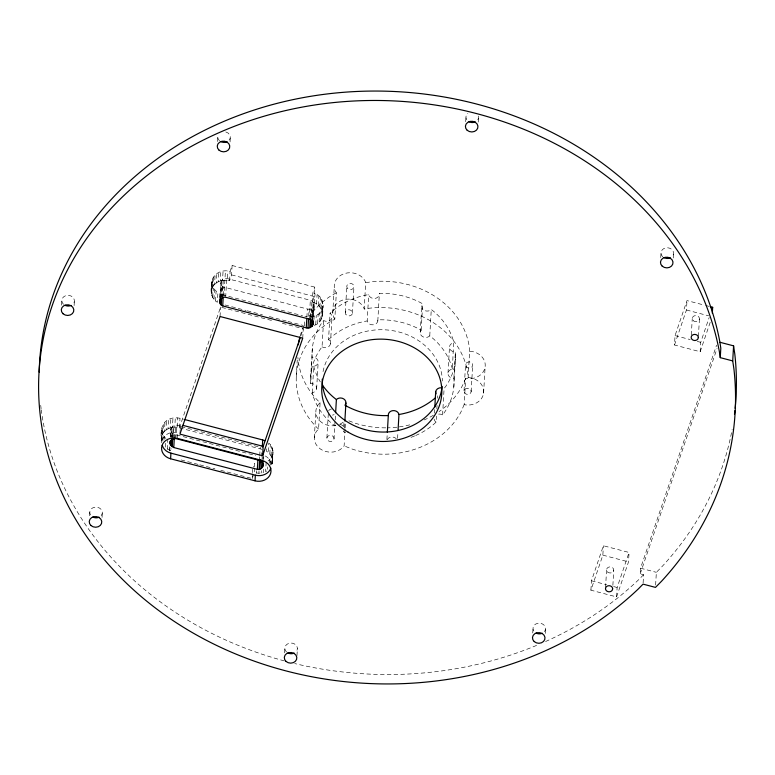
<?xml version="1.0" encoding="UTF-8"?>
<svg xmlns="http://www.w3.org/2000/svg" width="775" height="775" viewBox="0 0 775 775"><rect width="100%" height="100%" fill="white"/><g stroke="black" fill="none" stroke-linecap="round" stroke-linejoin="round"><path stroke-width="0.58" stroke-dasharray="3.88 2.91" d="M180.129 426.347C173.949 421.474 166.073 431.888 174.53 434.358L255.779 455.564M314.166 304.129C314.64 307.733 310.475 309.971 307.346 309.022L223.81 287.089C218.24 285.152 221.456 277.208 226.755 278.457L310.329 300.274C318.128 302.676 312.025 313.148 313.362 318.573M61.545 305.195L61.816 300.497M74.1 305.602L74.371 300.894M89.571 515.801L89.774 512.275M102.058 517.39L102.329 512.682M161.762 442.757C160.677 435.395 159.931 425.552 166.664 420.573C171.546 417.018 178.027 417.289 183.501 419.217M161.258 440.772L161.956 427.345M161.142 438.757L162.072 434.833L162.614 425.417M161.898 440.403L162.304 433.341L161.684 429.34M162.072 434.833L163.099 433.022L163.641 423.615M162.847 441.111L163.186 435.23L162.304 433.341M163.099 433.022L164.455 431.394L164.998 421.988M164.281 439.328L164.416 436.974L163.186 435.23M164.455 431.394L166.121 429.98L166.664 420.573M165.685 443.232L165.414 447.94L171.498 451.06L171.633 448.715M166.121 429.98L168.03 428.827L168.572 419.411M167.235 449.258L167.778 439.851M168.03 428.827L170.151 427.965L170.694 418.548M169.279 450.314L169.483 446.778M170.267 437.371L170.742 428.992M170.51 436.654L170.994 428.265M169.851 451.021L170.054 447.485M170.926 436.742L171.207 431.946M171.197 438.96L171.885 426.977M170.151 427.965L172.418 427.403L172.961 417.996M172.04 436.78L172.244 433.186M172.467 439.192L173.232 426.017M172.728 437.274L172.932 433.68M173.261 438.873L174.026 425.688M172.418 427.403L174.772 427.18L175.315 417.764M174.394 436.751L174.53 434.358M174.995 438.573L175.751 425.397M175.886 438.611L176.642 425.436M262.163 449.364L177.136 427.277L177.678 417.87M177.543 438.427L177.872 432.779A12.526 10.656 3.3 0 0 162.372 439.812M179.461 427.713L180.003 418.306M180.013 432.944L180.217 429.418M180.284 428.236L180.488 424.71L220.584 307.084L274.166 321.121M217.504 141.573L217.775 136.865M211.798 282.362L213.299 288.252L217.891 292.863L217.349 302.279C209.017 297.455 210.684 286.275 212.728 278.438C215.692 272.103 223.646 269.574 230.117 271.318L232.103 265.486L314.805 287.137L314.262 296.544L312.277 302.386C324.58 304.12 326.13 322.71 313.613 325.49M211.255 291.778L212.069 280.366M211.372 293.793L211.914 284.377M211.527 289.772L212.728 278.438M211.875 295.769L212.418 286.363M212.185 287.845L213.212 286.043L213.755 276.627M212.757 297.658L213.299 288.252M213.212 286.043L214.568 284.415L215.111 274.999M213.987 299.402L214.53 289.995M214.568 284.415L216.235 283.001L216.777 273.585M215.537 300.962L216.08 291.545M216.235 283.001L218.153 281.848L218.695 272.432M218.153 281.848L220.265 280.976L220.807 271.57M219.742 297.445L219.945 293.919L217.891 292.863M219.993 297.629L220.759 282.759M220.023 300.109L221.108 281.286M220.575 297.91L221.321 284.968M220.914 298.821L221.999 279.998M220.042 316.5L220.584 307.084M230.059 141.97L230.33 137.272M220.265 280.976L222.532 280.424L223.074 271.008M221.757 296.786L222.367 286.198M222.018 297.019L222.154 294.674L219.945 293.919M222.26 297.862L223.345 279.039M223.336 295.323L223.81 287.089M223.907 297.329L225.428 270.785M225.67 297.28L226.755 278.457M232.103 265.486L231.56 274.892L229.574 280.734L227.249 280.298L227.792 270.882M229.574 280.734L230.117 271.318M220.759 470.318L252.204 478.553L252.476 473.845M252.543 472.673L252.747 469.146M254.471 468.013L254.2 472.721L258.889 473.254L263.5 472.469L263.771 467.761M254.539 466.831L254.742 463.305L253.415 467.199M256.525 473.147L256.661 470.803M259.451 460.427L259.664 456.833M259.732 455.642L260.216 447.252M258.889 473.254L259.024 470.9M261.33 456.31L261.533 452.716M261.233 473.031L261.369 470.677M261.969 460.457L262.163 457.076M262.987 459.246L263.122 456.843M263.568 459.498L263.781 455.903M266.552 448.822L266.416 451.176C271.279 453.956 274.059 460.34 271.589 465.601C271.085 458.238 276.2 448.677 268.78 443.077L268.237 452.493M266.164 462.191L265.622 471.607L267.54 470.444M267.608 469.272L267.743 466.918M269.787 454.043L270.33 444.637M269.545 463.15L269.748 459.623L272.132 456.194M271.017 455.787L271.56 446.381M270.698 465.048L271.105 457.996M271.889 457.676L272.442 448.27M272.403 459.653L272.945 450.246M272.248 463.673L272.79 454.266M272.519 461.677L273.062 452.261M296.292 376.892L297.261 360.123M284.561 652.889L284.832 648.181M302.744 338.152L303.287 328.745L279.988 322.642M304.313 325.733L304.653 319.852M306.871 317.266L307.346 309.022M308.692 316.287L309.099 309.225M309.244 319.097L310.329 300.274M310.358 317.169L310.833 308.934M310.843 319.775L311.928 300.942M311.085 318.021L311.627 308.605M312.277 302.386L312.819 292.969L314.805 287.137M312.102 320.85L313.187 302.027M312.364 318.234L312.974 307.646M312.567 321.499L313.652 302.676M312.8 318.796L313.478 307.036M314.485 303.141L315.028 293.725L312.819 292.969M310.591 378.558L312.344 348.372M313.952 319.61L314.156 316.074C325.355 313.652 325.926 297.067 315.028 293.725M335.866 425.146A5.386 4.582 3.3 0 0 334.868 425.93L332.194 423.799A71.765 61.06 3.3 0 1 312.499 393.816L312.228 392.663A5.386 4.582 3.3 0 0 316.617 387.587A5.386 4.582 3.3 0 0 310.746 383.567L312.17 356.045A71.765 61.06 3.3 0 1 321.664 323.078L323.572 320.482A5.386 4.582 3.3 0 0 330.925 319.6A5.386 4.582 3.3 0 0 330.063 313.274L332.514 311.046A71.765 61.06 3.3 0 1 367.36 294.82L368.706 294.607A5.386 4.582 3.3 0 0 374.742 298.452A5.386 4.582 3.3 0 0 379.363 293.522L380.728 293.454A71.765 61.06 3.3 0 1 419.614 302.163L422.695 303.829A5.386 4.582 3.3 0 0 423.877 310.116A5.386 4.582 3.3 0 0 431.278 309.496L433.952 311.627A71.765 61.06 3.3 0 1 453.646 341.61L452.406 369.123A5.386 4.582 3.3 0 0 448.008 374.189A5.386 4.582 3.3 0 0 453.879 378.219L453.976 379.392A71.765 61.06 3.3 0 1 444.482 412.348L442.573 414.945A5.386 4.582 3.3 0 0 438.66 414.131M316.529 304.188L317.072 294.781M315.735 324.618L316.278 315.212M296.98 655.65L297.387 648.588M312.228 392.663L313.749 366.313A5.386 4.582 3.3 0 0 318.137 361.237A5.386 4.582 3.3 0 0 312.267 357.207M318.351 305.515L318.893 296.098M317.653 323.466L318.196 314.059M319.901 307.065L320.443 297.648M319.319 322.051L319.862 312.645M316.636 388.759L318.157 362.4M321.131 308.808L321.673 299.392M320.676 320.424L321.218 311.007M314.321 437.846L315.842 411.486M322.012 310.698L322.555 301.281M321.702 318.622L322.245 309.206M322.361 316.694L323.059 303.267M322.632 314.689L323.175 305.282M310.746 383.567L310.649 382.395A71.765 61.06 3.3 0 1 320.143 349.428L322.051 346.832L323.572 320.482M345.088 429.137L344.119 445.906L341.61 448.522A16.149 13.737 3.3 0 1 320.346 448.957A16.149 13.737 3.3 0 1 316.665 431.045L318.583 429.05L320.104 402.7L319.009 401.731A86.122 73.267 3.3 0 1 297.9 357.449M322.051 346.832A5.386 4.582 3.3 0 0 329.404 345.95A5.386 4.582 3.3 0 0 328.542 339.634L330.063 313.274M330.45 343.829L331.962 317.479M332.746 313.439L334.267 287.079M326.905 437.933L328.358 412.775M318.583 429.05L317.488 428.091A86.122 73.267 3.3 0 1 329.869 321.935L334.81 319.174L336.331 292.824L335.071 290.615A16.149 13.737 3.3 0 1 345.243 273.372A16.149 13.737 3.3 0 1 365.674 282.352L364.24 309.08L369.239 308.227A86.122 73.267 3.3 0 1 468.052 375.681L468.11 377.696L469.592 377.716A16.149 13.737 3.3 0 1 483.6 393.274A16.149 13.737 3.3 0 1 465.591 404.928L464.167 404.589L465.688 378.229L467.102 378.568A16.149 13.737 3.3 0 0 485.121 366.924A16.149 13.737 3.3 0 0 471.113 351.356L469.631 351.346L468.11 377.696M334.015 438.892A3.584 3.052 3.3 0 0 329.113 435.56A3.584 3.052 3.3 0 0 328.251 440.781A3.584 3.052 3.3 0 0 334.015 438.892L335.052 420.922M335.217 419.943L335.459 413.734M345.292 312.441L346.812 286.091M343.722 426.802L344.003 422.007M344.449 428.246L344.798 422.249M345.156 427.936L345.64 419.556M352.422 313.236L353.942 286.886M452.406 369.123L452.125 367.97A71.765 61.06 3.3 0 0 432.431 337.987L429.757 335.856A5.386 4.582 3.3 0 1 422.356 336.476A5.386 4.582 3.3 0 1 421.183 330.189L418.093 328.513A71.765 61.06 3.3 0 0 379.207 319.813L377.842 319.881A5.386 4.582 3.3 0 1 373.221 324.802A5.386 4.582 3.3 0 1 367.185 320.966L368.706 294.607M377.803 321.044L379.363 293.522M386.89 439.541L387.267 433.516M397.585 438.418L397.924 432.431M420.244 332.339L421.765 305.989M421.183 330.189L422.695 303.829M429.757 335.856L431.278 309.496M434.455 413.162L434.668 409.568M415.632 435.521A71.765 61.06 3.3 0 0 433.632 424.39L436.083 422.152L436.432 416.156M436.848 408.968L437.052 405.383M437.468 398.195L437.604 395.793M442.573 414.945L444.094 388.595L446.003 385.998A71.765 61.06 3.3 0 0 455.497 353.032L455.4 351.869A5.386 4.582 3.3 0 1 449.529 347.839A5.386 4.582 3.3 0 1 453.918 342.763M447.998 373.027L449.51 346.667M465.678 121.704L465.949 116.996M453.879 378.219L455.4 351.869M453.801 387.054L455.555 356.868M478.223 122.111L478.495 117.403M464.031 390.881L465.552 364.531M471.152 391.753L472.663 365.403M483.6 393.274L485.121 366.924M532.725 633.03L532.997 628.322M545.28 633.427L545.552 628.728M590.908 590.182L591.461 580.766L603.396 545.745L629.067 552.468L628.525 561.875L616.58 596.905L590.908 590.182L602.853 555.152L603.396 545.745M605.566 587.46L606.583 569.809M612.87 585.338L613.752 570.042M616.58 596.905L617.123 587.489L629.067 552.468M643.114 582.955L643.589 574.721L640.208 573.839L640.538 568.191L716.594 345.137M660.726 257.61L660.998 252.912M673.281 258.017L673.553 253.309M655.621 585.077L656.357 572.337L662.383 566.205A354.582 301.678 3.3 0 0 732.133 429.447M710.191 322.361L700.174 351.734L674.502 345.011L675.044 335.604L686.989 300.584L704.494 305.166M674.502 345.011L686.447 309.99L686.989 300.584M691.31 334.994L692.259 318.515M698.411 336.398L699.438 318.748M700.174 351.734L700.716 342.327L709.193 317.469M252.204 478.553L253.532 474.658M300.952 335.594L303.287 328.745M640.208 573.839L717.049 348.498M465.688 378.229L462.675 385.204A86.122 73.267 3.3 0 1 439.096 411.622M464.167 404.589L461.154 411.564A86.122 73.267 3.3 0 1 352.79 449.277L344.119 445.906M320.104 402.7L318.186 404.695A16.149 13.737 3.3 0 0 318.951 419.963A16.149 13.737 3.3 0 0 335.798 425.475M643.589 574.721L638.958 579.429A342.686 291.555 3.3 0 1 545.058 641.748M328.542 339.634L330.993 337.396A71.765 61.06 3.3 0 1 365.839 321.179L367.185 320.966M268.082 461.038L269.748 459.623M336.331 292.824L331.38 295.575A86.122 73.267 3.3 0 0 309.942 315.764M314.156 316.074L309.545 316.859M365.761 282.73L370.75 281.877A86.122 73.267 3.3 0 1 469.563 349.331L469.631 351.346M222.532 280.424L227.249 280.298M174.772 427.18L177.136 427.277M304.856 316.326L307.181 316.762M181.282 426.647L213.784 435.133M214.946 435.434L259.053 446.952M705.657 305.466L709.164 306.387M686.447 309.99L708.621 315.793M675.044 335.604L690.215 339.576M697.219 341.407L700.716 342.327M231.56 274.892L314.262 296.544M222.154 294.674L302.521 315.716M225.108 305.001L246.072 310.484M247.235 310.794L262.376 314.757M269.371 316.588L286.837 321.16M288.009 321.46L303.151 325.432M602.853 555.152L628.525 561.875M640.538 568.191L656.357 572.337M181.156 459.953L198.623 464.525M199.795 464.826L214.937 468.798M591.461 580.766L606.622 584.738M613.626 586.568L617.123 587.489M348.886 420.815L354.311 422.927A86.122 73.267 3.3 0 0 386.144 427.848M345.505 432.712L343.451 431.597A5.386 4.582 3.3 0 0 344.081 430.571M164.416 436.974L165.957 438.524M334.81 319.174L333.56 316.975A16.149 13.737 3.3 0 1 343.722 299.731A16.149 13.737 3.3 0 1 364.153 308.712L364.24 309.08M313.749 366.313L314.02 367.457A71.765 61.06 3.3 0 0 320.308 381.901M662.751 256.748A6.278 5.347 3.3 0 1 662.548 249.521A6.278 5.347 3.3 0 1 670.976 248.852A6.278 5.347 3.3 0 1 672.652 255.953M478.32 116.017A6.278 5.347 3.3 0 1 476.577 121.123M466.724 119.699A6.278 5.347 3.3 0 1 467.868 113.276M225.796 131.953A6.278 5.347 3.3 0 1 228.402 140.982M219.528 140.701A6.278 5.347 3.3 0 1 218.027 135.489M63.569 304.333A6.278 5.347 3.3 0 1 63.744 296.777A6.278 5.347 3.3 0 1 72.617 297.058A6.278 5.347 3.3 0 1 72.443 304.614M90.559 514.978A6.278 5.347 3.3 0 1 92.554 507.983A6.278 5.347 3.3 0 1 100.934 509.204A6.278 5.347 3.3 0 1 100.401 516.402M286.585 652.027A6.278 5.347 3.3 0 1 286.76 644.471A6.278 5.347 3.3 0 1 295.633 644.752A6.278 5.347 3.3 0 1 295.459 652.308M533.781 631.015A6.278 5.347 3.3 0 1 535.777 624.03A6.278 5.347 3.3 0 1 544.157 625.241A6.278 5.347 3.3 0 1 543.624 632.439M323.039 371.613A60.101 51.14 3.3 0 1 386.744 329.937A60.101 51.14 3.3 0 1 442.38 381.019M414.635 435.938A71.765 61.06 3.3 0 1 408.464 438.195M387.209 439.619A5.386 4.582 3.3 0 1 396.306 438.698M339.76 424.38A5.386 4.582 3.3 0 1 344.332 428.275M436.083 422.152A5.386 4.582 3.3 0 1 434.165 419.11M433.38 415.264A86.122 73.267 3.3 0 1 424.167 419.934M409.772 424.845A86.122 73.267 3.3 0 1 398.098 427.054M396.916 427.199A86.122 73.267 3.3 0 1 387.345 427.839M300.225 335.769A86.122 73.267 3.3 0 1 304.992 323.863M343.131 422.172A16.149 13.737 3.3 0 1 339.731 424.235M334.141 414.528A3.584 3.052 3.3 0 1 332.417 415.09M328.677 410.808A3.584 3.052 3.3 0 1 331.545 409.016M265.292 455.971A12.526 10.656 3.3 0 1 271.337 465.407M536.591 645.401A342.686 291.555 3.3 0 1 294.694 663.545M284.338 660.91A342.686 291.555 3.3 0 1 41.269 409.859M41.123 408.716A342.686 291.555 3.3 0 1 40.717 405.296M469.553 361.944L468.613 361.935A3.584 3.052 3.3 0 0 466.095 366.575A3.584 3.052 3.3 0 0 472.149 366.633A3.584 3.052 3.3 0 0 469.553 361.944M468.032 388.294L467.093 388.285A3.584 3.052 3.3 0 0 464.574 392.925A3.584 3.052 3.3 0 0 470.628 392.993A3.584 3.052 3.3 0 0 468.032 388.294M347.568 288.348L347.093 287.661A3.584 3.052 3.3 0 1 348.944 283.669A3.584 3.052 3.3 0 1 353.662 285.316L353.923 286.091A3.584 3.052 3.3 0 1 351.811 289.308A3.584 3.052 3.3 0 1 347.568 288.348M346.057 314.698L345.573 314.011A3.584 3.052 3.3 0 1 347.423 310.019A3.584 3.052 3.3 0 1 352.141 311.676L352.402 312.441A3.584 3.052 3.3 0 1 350.29 315.667A3.584 3.052 3.3 0 1 346.057 314.698M693.267 320.714A3.584 3.052 3.3 0 0 699.292 319.542A3.584 3.052 3.3 0 0 694.981 315.657A3.584 3.052 3.3 0 0 693.267 320.714M607.581 572.008A3.584 3.052 3.3 0 0 613.606 570.826A3.584 3.052 3.3 0 0 609.305 566.951A3.584 3.052 3.3 0 0 607.581 572.008"/><path stroke-width="1.16" d="M169.928 443.678C169.473 440.462 172.951 438.166 175.886 438.611L259.451 460.427C265.728 461.561 263.2 470.687 257.339 469.35L173.765 447.533L170.452 445.121L170.064 441.275M313.022 324.463L312.102 320.85L309.244 319.097L225.67 297.28C220.371 296.031 217.145 303.974 222.725 305.912L306.261 327.854C310.436 329.142 314.369 325.18 313.226 320.927M170.452 445.121L170.723 440.336M170.607 458.79A12.526 10.656 3.3 0 1 162.053 445.46A12.526 10.656 3.3 0 1 177.543 438.427L261.969 460.457A12.526 10.656 3.3 0 1 270.523 473.796A12.526 10.656 3.3 0 1 255.023 480.829L170.607 458.79L170.926 453.152A12.526 10.656 3.3 0 1 162.246 445.325M171.488 446.361L171.905 439.173M172.176 446.855L172.651 438.466M173.765 447.533L174.317 437.952M219.722 302.337L219.926 298.811M220.236 303.79L220.575 297.91M221.282 305.03L221.689 297.968M222.725 305.912L223.2 297.677M255.023 480.829L255.353 475.182A12.526 10.656 3.3 0 0 270.843 468.148M257.339 469.35L257.891 459.769M259.112 469.301L259.664 459.72M259.954 469.088L260.507 459.507M262.299 447.01L262.706 439.958L184.663 419.527M261.475 468.332L261.882 461.144M262.638 455.778L302.744 338.152L220.042 316.5L179.945 434.116L262.638 455.778L263.18 446.361L300.177 337.881M262.609 467.189L262.948 461.202M263.238 465.794L263.374 463.402M306.261 327.854L306.803 318.438M308.014 328.048L308.557 318.641M309.748 327.757L310.291 318.351M310.543 327.438L311.017 319.193M311.889 326.469L312.228 320.588M312.393 325.858L312.732 319.978M335.623 412.755L336.389 399.571L333.715 397.449A71.765 61.06 3.3 0 1 322.526 385.282M344.865 421.058L345.902 403.087M387.335 432.324L388.304 415.555A5.386 4.582 3.3 0 1 392.925 410.624A5.386 4.582 3.3 0 1 398.96 414.46L400.307 414.257A71.765 61.06 3.3 0 0 435.153 398.03M398.069 430.038L398.96 414.46M434.804 407.166L435.705 391.598M712.322 313.187L712.661 307.297L710.326 306.687M720.266 357.653L719.345 351.492A342.686 291.555 3.3 0 0 251.197 120.251A342.686 291.555 3.3 0 0 102.242 557.128A342.686 291.555 3.3 0 0 638.416 588.845L643.047 584.137L655.485 587.392L661.511 581.269A354.582 301.678 3.3 0 0 733.915 368.929L732.714 360.908L720.266 357.653L720.808 348.237L719.888 342.075A342.686 291.555 3.3 0 0 357.595 91.44A342.686 291.555 3.3 0 0 39.196 372.097M732.714 360.908L733.576 345.844L720.023 342.298M711.886 309.564L712.661 307.297M388.304 415.555L386.938 415.613A71.765 61.06 3.3 0 1 348.052 406.914L344.972 405.238A5.386 4.582 3.3 0 0 343.79 398.96A5.386 4.582 3.3 0 0 336.389 399.571M170.926 453.152L255.353 475.182M182.813 425.32L263.18 446.361M262.706 439.958L264.914 440.704M733.576 345.844L734.778 353.865A354.582 301.678 3.3 0 1 735.136 408.318M670.307 257.843A6.278 5.347 3.3 0 1 664.03 257.639M475.259 121.927A6.278 5.347 3.3 0 1 468.982 121.723M227.085 141.796A6.278 5.347 3.3 0 1 220.807 141.593M71.126 305.427A6.278 5.347 3.3 0 1 64.848 305.224M99.084 517.206A6.278 5.347 3.3 0 1 92.806 517.002M294.142 653.112A6.278 5.347 3.3 0 1 287.864 652.918M542.306 633.252A6.278 5.347 3.3 0 1 536.029 633.049M442.147 386.425A60.101 51.14 3.3 0 1 379.149 431.927A60.101 51.14 3.3 0 1 322.245 379.14M298.317 344.807A86.122 73.267 3.3 0 1 299.915 336.892M436.015 393.894A5.386 4.582 3.3 0 1 441.547 387.762M734.884 410.673A354.582 301.678 3.3 0 1 734.477 414.208M612.667 588.864L612.153 590.376A3.584 3.052 3.3 0 1 606.292 590.627A3.584 3.052 3.3 0 1 607.92 585.842A3.584 3.052 3.3 0 1 612.667 588.864M698.343 337.58L697.829 339.082A3.584 3.052 3.3 0 1 691.968 339.334A3.584 3.052 3.3 0 1 693.596 334.548A3.584 3.052 3.3 0 1 698.343 337.58M662.208 266.154A6.278 5.347 3.3 0 0 672.768 264.101A6.278 5.347 3.3 0 0 665.231 257.31A6.278 5.347 3.3 0 0 662.208 266.154M534.208 641.564A6.278 5.347 3.3 0 0 544.767 639.511A6.278 5.347 3.3 0 0 537.23 632.72A6.278 5.347 3.3 0 0 534.208 641.564M286.043 661.433A6.278 5.347 3.3 0 0 296.593 659.38A6.278 5.347 3.3 0 0 289.056 652.589A6.278 5.347 3.3 0 0 286.043 661.433M90.985 525.528A6.278 5.347 3.3 0 0 101.535 523.464A6.278 5.347 3.3 0 0 93.998 516.673A6.278 5.347 3.3 0 0 90.985 525.528M63.027 313.739A6.278 5.347 3.3 0 0 73.586 311.686A6.278 5.347 3.3 0 0 66.049 304.895A6.278 5.347 3.3 0 0 63.027 313.739M218.986 150.108A6.278 5.347 3.3 0 0 229.545 148.054A6.278 5.347 3.3 0 0 222.008 141.263A6.278 5.347 3.3 0 0 218.986 150.108M467.16 130.248A6.278 5.347 3.3 0 0 477.71 128.195A6.278 5.347 3.3 0 0 470.173 121.394A6.278 5.347 3.3 0 0 467.16 130.248M348.237 432.218A60.101 51.14 3.3 0 0 441.702 394.756A60.101 51.14 3.3 0 0 355.367 343.926A60.101 51.14 3.3 0 0 348.237 432.218"/></g></svg>
